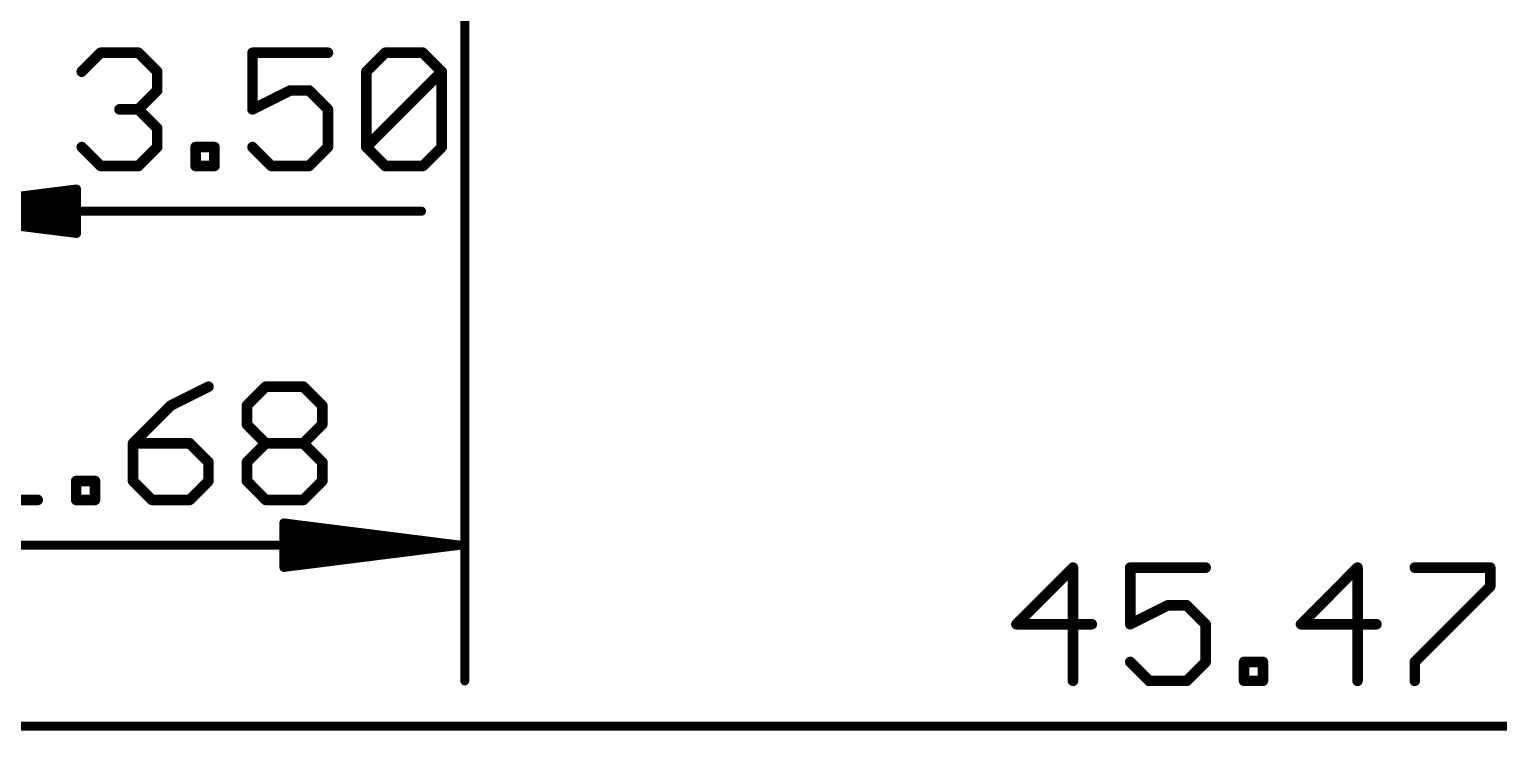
# Model space of a CAD drawing. Extents: x -5.3 to 74.7, y -12.4 to 39.9.
# Drawn here: x 5.42 to 26.55, y -10.46 to -0.39 of the extents above; entities that cross this region are included whole.
import ezdxf

# ---------------------------------------------------------------- set-up
doc = ezdxf.new("R2010")
doc.units = 0
doc.layers.add('47', color=253, linetype='CONTINUOUS')

msp = doc.modelspace()

# ---------------------------------------------------------------- linework, layer by layer
at = {"layer": '47'}
for points, const_width in [([(11.684, 0), (11.684, -9.75)], 0.13), ([(6.1762, -0.9935), (6.4474, -0.7223)], 0.1524), ([(6.4474, -0.7223), (6.9897, -0.7223)], 0.1524), ([(6.9897, -0.7223), (7.2609, -0.9935)], 0.1524), ([(9.7166, -0.7223), (8.6319, -0.7223)], 0.1524), ([(8.6319, -0.7223), (8.6319, -1.5358)], 0.1524), ([(10.2691, -0.9935), (10.5403, -0.7223)], 0.1524), ([(10.5403, -0.7223), (11.0826, -0.7223)], 0.1524), ([(11.0826, -0.7223), (11.3537, -0.9935)], 0.1524), ([(7.2609, -0.9935), (7.2609, -1.2646)], 0.1524), ([(10.2691, -2.0781), (10.2691, -0.9935)], 0.1524), ([(10.2691, -2.0781), (11.3537, -0.9935)], 0.1524), ([(11.3537, -0.9935), (11.3537, -2.0781)], 0.1524), ([(7.2609, -1.2646), (6.9897, -1.5358)], 0.1524), ([(8.6319, -1.5358), (9.1743, -1.2646)], 0.1524), ([(9.1743, -1.2646), (9.4454, -1.2646)], 0.1524), ([(9.4454, -1.2646), (9.7166, -1.5358)], 0.1524), ([(6.9897, -1.5358), (6.7185, -1.5358)], 0.1524), ([(6.9897, -1.5358), (7.2609, -1.807)], 0.1524), ([(9.7166, -1.5358), (9.7166, -2.0781)], 0.1524), ([(7.2609, -1.807), (7.2609, -2.0781)], 0.1524), ([(6.4474, -2.3493), (6.1762, -2.0781)], 0.1524), ([(7.2609, -2.0781), (6.9897, -2.3493)], 0.1524), ([(7.8134, -2.3493), (7.8134, -2.0781)], 0.1524), ([(7.8134, -2.0781), (8.0845, -2.0781)], 0.1524), ([(8.0845, -2.0781), (8.0845, -2.3493)], 0.1524), ([(8.9031, -2.3493), (8.6319, -2.0781)], 0.1524), ([(9.7166, -2.0781), (9.4454, -2.3493)], 0.1524), ([(10.5403, -2.3493), (10.2691, -2.0781)], 0.1524), ([(11.3537, -2.0781), (11.0826, -2.3493)], 0.1524), ([(6.9897, -2.3493), (6.4474, -2.3493)], 0.1524), ([(8.0845, -2.3493), (7.8134, -2.3493)], 0.1524), ([(9.4454, -2.3493), (8.9031, -2.3493)], 0.1524), ([(11.0826, -2.3493), (10.5403, -2.3493)], 0.1524), ([(3.565, -3), (6.1, -2.6808)], 0.13), ([(3.565, -3), (6.1, -2.74)], 0.13), ([(6.1, -2.6808), (6.1, -3.3192)], 0.13), ([(3.565, -3), (6.1, -2.87)], 0.13), ([(3.565, -3), (11.0628, -3)], 0.13), ([(6.1, -3.3192), (3.565, -3)], 0.13), ([(6.1, -3.13), (3.565, -3)], 0.13), ([(6.1, -3.26), (3.565, -3)], 0.13), ([(7.9985, -5.5223), (7.4561, -5.7935)], 0.1524), ([(8.551, -5.7935), (8.8221, -5.5223)], 0.1524), ([(8.8221, -5.5223), (9.3645, -5.5223)], 0.1524), ([(9.3645, -5.5223), (9.6356, -5.7935)], 0.1524), ([(7.4561, -5.7935), (6.9138, -6.3358)], 0.1524), ([(8.551, -6.0646), (8.551, -5.7935)], 0.1524), ([(9.6356, -5.7935), (9.6356, -6.0646)], 0.1524), ([(8.8221, -6.3358), (8.551, -6.0646)], 0.1524), ([(9.6356, -6.0646), (9.3645, -6.3358)], 0.1524), ([(6.9138, -6.3358), (6.9138, -6.8781)], 0.1524), ([(7.7273, -6.3358), (6.9138, -6.3358)], 0.1524), ([(7.9985, -6.607), (7.7273, -6.3358)], 0.1524), ([(8.551, -6.607), (8.8221, -6.3358)], 0.1524), ([(8.8221, -6.3358), (9.3645, -6.3358)], 0.1524), ([(9.3645, -6.3358), (9.6356, -6.607)], 0.1524), ([(7.9985, -6.8781), (7.9985, -6.607)], 0.1524), ([(8.551, -6.8781), (8.551, -6.607)], 0.1524), ([(9.6356, -6.607), (9.6356, -6.8781)], 0.1524), ([(6.0952, -7.1493), (6.0952, -6.8781)], 0.1524), ([(6.0952, -6.8781), (6.3664, -6.8781)], 0.1524), ([(6.3664, -6.8781), (6.3664, -7.1493)], 0.1524), ([(6.9138, -6.8781), (7.185, -7.1493)], 0.1524), ([(7.7273, -7.1493), (7.9985, -6.8781)], 0.1524), ([(8.8221, -7.1493), (8.551, -6.8781)], 0.1524), ([(9.6356, -6.8781), (9.3645, -7.1493)], 0.1524), ([(4.4581, -7.1493), (5.5427, -7.1493)], 0.1524), ([(6.3664, -7.1493), (6.0952, -7.1493)], 0.1524), ([(7.185, -7.1493), (7.7273, -7.1493)], 0.1524), ([(9.3645, -7.1493), (8.8221, -7.1493)], 0.1524), ([(11.619, -7.8), (9.084, -7.4808)], 0.13), ([(9.084, -7.4808), (9.084, -8.1192)], 0.13), ([(11.619, -7.8), (9.084, -7.54)], 0.13), ([(11.619, -7.8), (9.084, -7.67)], 0.13), ([(0.065, -7.8), (11.619, -7.8)], 0.13), ([(9.084, -8.1192), (11.619, -7.8)], 0.13), ([(9.084, -7.93), (11.619, -7.8)], 0.13), ([(9.084, -8.06), (11.619, -7.8)], 0.13), ([(20.4317, -8.1223), (19.6182, -8.9358)], 0.1524), ([(20.4317, -9.7493), (20.4317, -8.1223)], 0.1524), ([(22.34, -8.1223), (21.2554, -8.1223)], 0.1524), ([(21.2554, -8.1223), (21.2554, -8.9358)], 0.1524), ([(24.5246, -8.1223), (23.7111, -8.9358)], 0.1524), ([(24.5246, -9.7493), (24.5246, -8.1223)], 0.1524), ([(25.3482, -8.1223), (26.4329, -8.1223)], 0.1524), ([(26.4329, -8.1223), (26.4329, -8.3935)], 0.1524), ([(26.4329, -8.3935), (25.3482, -9.4781)], 0.1524), ([(21.2554, -8.9358), (21.7977, -8.6646)], 0.1524), ([(21.7977, -8.6646), (22.0689, -8.6646)], 0.1524), ([(22.0689, -8.6646), (22.34, -8.9358)], 0.1524), ([(19.6182, -8.9358), (20.7029, -8.9358)], 0.1524), ([(22.34, -8.9358), (22.34, -9.4781)], 0.1524), ([(23.7111, -8.9358), (24.7958, -8.9358)], 0.1524), ([(21.5265, -9.7493), (21.2554, -9.4781)], 0.1524), ([(22.34, -9.4781), (22.0689, -9.7493)], 0.1524), ([(22.8925, -9.7493), (22.8925, -9.4781)], 0.1524), ([(22.8925, -9.4781), (23.1637, -9.4781)], 0.1524), ([(23.1637, -9.4781), (23.1637, -9.7493)], 0.1524), ([(25.3482, -9.4781), (25.3482, -9.7493)], 0.1524), ([(22.0689, -9.7493), (21.5265, -9.7493)], 0.1524), ([(23.1637, -9.7493), (22.8925, -9.7493)], 0.1524), ([(0.065, -10.4), (45.401, -10.4)], 0.13)]:
    msp.add_lwpolyline(points, dxfattribs=dict(at, const_width=const_width))
for points, const_width in [([(6.4474, -0.6842, 1), (6.4474, -0.7604)], 0.0762), ([(6.4743, -0.7493, 1), (6.4204, -0.6954)], 0.0762), ([(7.0166, -0.6954, 1), (6.9628, -0.7493)], 0.0762), ([(6.9897, -0.7604, 1), (6.9897, -0.6842)], 0.0762), ([(8.6319, -0.6842, 1), (8.6319, -0.7604)], 0.0762), ([(8.67, -0.7223, 1), (8.5938, -0.7223)], 0.0762), ([(9.7166, -0.7604, 1), (9.7166, -0.6842)], 0.0762), ([(10.5403, -0.6842, 1), (10.5403, -0.7604)], 0.0762), ([(10.5672, -0.7493, 1), (10.5133, -0.6954)], 0.0762), ([(11.1095, -0.6954, 1), (11.0556, -0.7493)], 0.0762), ([(11.0826, -0.7604, 1), (11.0826, -0.6842)], 0.0762), ([(6.1493, -0.9665, 1), (6.2031, -1.0204)], 0.0762), ([(7.299, -0.9935, 1), (7.2228, -0.9935)], 0.0762), ([(7.2339, -1.0204, 1), (7.2878, -0.9665)], 0.0762), ([(10.2421, -0.9665, 1), (10.296, -1.0204)], 0.0762), ([(10.3072, -0.9935, 1), (10.231, -0.9935)], 0.0762), ([(11.3918, -0.9935, 1), (11.3156, -0.9935)], 0.0762), ([(11.3807, -1.0204, 1), (11.3268, -0.9665)], 0.0762), ([(11.3268, -1.0204, 1), (11.3807, -0.9665)], 0.0762), ([(7.2228, -1.2646, 1), (7.299, -1.2646)], 0.0762), ([(7.2878, -1.2916, 1), (7.2339, -1.2377)], 0.0762), ([(9.1743, -1.2265, 1), (9.1743, -1.3027)], 0.0762), ([(9.1913, -1.2987, 1), (9.1572, -1.2306)], 0.0762), ([(9.4724, -1.2377, 1), (9.4185, -1.2916)], 0.0762), ([(9.4454, -1.3027, 1), (9.4454, -1.2265)], 0.0762), ([(6.7185, -1.4977, 1), (6.7185, -1.5739)], 0.0762), ([(7.0166, -1.5089, 1), (6.9628, -1.5627)], 0.0762), ([(6.9628, -1.5089, 1), (7.0166, -1.5627)], 0.0762), ([(6.9897, -1.5739, 1), (6.9897, -1.4977)], 0.0762), ([(8.6149, -1.5017, 1), (8.649, -1.5699)], 0.0762), ([(9.7547, -1.5358, 1), (9.6785, -1.5358)], 0.0762), ([(9.6897, -1.5627, 1), (9.7435, -1.5089)], 0.0762), ([(8.5938, -1.5358, 1), (8.67, -1.5358)], 0.0762), ([(7.299, -1.807, 1), (7.2228, -1.807)], 0.0762), ([(7.2339, -1.8339, 1), (7.2878, -1.78)], 0.0762), ([(6.2031, -2.0512, 1), (6.1493, -2.1051)], 0.0762), ([(7.2228, -2.0781, 1), (7.299, -2.0781)], 0.0762), ([(7.2878, -2.1051, 1), (7.2339, -2.0512)], 0.0762), ([(7.8515, -2.0781, 1), (7.7753, -2.0781)], 0.0762), ([(7.8134, -2.04, 1), (7.8134, -2.1162)], 0.0762), ([(8.1226, -2.0781, 1), (8.0464, -2.0781)], 0.0762), ([(8.0845, -2.1162, 1), (8.0845, -2.04)], 0.0762), ([(8.6589, -2.0512, 1), (8.605, -2.1051)], 0.0762), ([(9.6785, -2.0781, 1), (9.7547, -2.0781)], 0.0762), ([(9.7435, -2.1051, 1), (9.6897, -2.0512)], 0.0762), ([(10.296, -2.0512, 1), (10.2421, -2.1051)], 0.0762), ([(10.2421, -2.0512, 1), (10.296, -2.1051)], 0.0762), ([(10.231, -2.0781, 1), (10.3072, -2.0781)], 0.0762), ([(11.3156, -2.0781, 1), (11.3918, -2.0781)], 0.0762), ([(11.3807, -2.1051, 1), (11.3268, -2.0512)], 0.0762), ([(6.4474, -2.3112, 1), (6.4474, -2.3874)], 0.0762), ([(6.4204, -2.3762, 1), (6.4743, -2.3224)], 0.0762), ([(6.9628, -2.3224, 1), (7.0166, -2.3762)], 0.0762), ([(6.9897, -2.3874, 1), (6.9897, -2.3112)], 0.0762), ([(7.8134, -2.3112, 1), (7.8134, -2.3874)], 0.0762), ([(7.7753, -2.3493, 1), (7.8515, -2.3493)], 0.0762), ([(8.0464, -2.3493, 1), (8.1226, -2.3493)], 0.0762), ([(8.0845, -2.3874, 1), (8.0845, -2.3112)], 0.0762), ([(8.9031, -2.3112, 1), (8.9031, -2.3874)], 0.0762), ([(8.8762, -2.3762, 1), (8.93, -2.3224)], 0.0762), ([(9.4185, -2.3224, 1), (9.4724, -2.3762)], 0.0762), ([(9.4454, -2.3874, 1), (9.4454, -2.3112)], 0.0762), ([(10.5403, -2.3112, 1), (10.5403, -2.3874)], 0.0762), ([(10.5133, -2.3762, 1), (10.5672, -2.3224)], 0.0762), ([(11.0556, -2.3224, 1), (11.1095, -2.3762)], 0.0762), ([(11.0826, -2.3874, 1), (11.0826, -2.3112)], 0.0762), ([(6.1325, -2.6808, 1), (6.0675, -2.6808)], 0.065), ([(6.1041, -2.713, 1), (6.0959, -2.6485)], 0.065), ([(6.1033, -2.7723, 1), (6.0967, -2.7077)], 0.065), ([(6.1017, -2.9025, 1), (6.0983, -2.8375)], 0.065), ([(11.0628, -3.0325, 1), (11.0628, -2.9675)], 0.065), ([(6.0983, -3.1625, 1), (6.1017, -3.0975)], 0.065), ([(6.0675, -3.3192, 1), (6.1325, -3.3192)], 0.065), ([(6.0959, -3.3515, 1), (6.1041, -3.287)], 0.065), ([(6.0967, -3.2923, 1), (6.1033, -3.2277)], 0.065), ([(8.0155, -5.5564, 1), (7.9814, -5.4882)], 0.0762), ([(8.8221, -5.4842, 1), (8.8221, -5.5604)], 0.0762), ([(8.8491, -5.5493, 1), (8.7952, -5.4954)], 0.0762), ([(9.3914, -5.4954, 1), (9.3375, -5.5493)], 0.0762), ([(9.3645, -5.5604, 1), (9.3645, -5.4842)], 0.0762), ([(7.4391, -5.7594, 1), (7.4732, -5.8276)], 0.0762), ([(7.4831, -5.8204, 1), (7.4292, -5.7665)], 0.0762), ([(8.524, -5.7665, 1), (8.5779, -5.8204)], 0.0762), ([(8.5891, -5.7935, 1), (8.5129, -5.7935)], 0.0762), ([(9.6737, -5.7935, 1), (9.5975, -5.7935)], 0.0762), ([(9.6087, -5.8204, 1), (9.6626, -5.7665)], 0.0762), ([(8.5779, -6.0377, 1), (8.524, -6.0916)], 0.0762), ([(8.5129, -6.0646, 1), (8.5891, -6.0646)], 0.0762), ([(9.5975, -6.0646, 1), (9.6737, -6.0646)], 0.0762), ([(9.6626, -6.0916, 1), (9.6087, -6.0377)], 0.0762), ([(6.9519, -6.3358, 1), (6.8757, -6.3358)], 0.0762), ([(6.9138, -6.2977, 1), (6.9138, -6.3739)], 0.0762), ([(6.8869, -6.3089, 1), (6.9408, -6.3627)], 0.0762), ([(7.7542, -6.3089, 1), (7.7004, -6.3627)], 0.0762), ([(7.7273, -6.3739, 1), (7.7273, -6.2977)], 0.0762), ([(8.8221, -6.2977, 1), (8.8221, -6.3739)], 0.0762), ([(8.8491, -6.3627, 1), (8.7952, -6.3089)], 0.0762), ([(8.7952, -6.3627, 1), (8.8491, -6.3089)], 0.0762), ([(9.3914, -6.3089, 1), (9.3375, -6.3627)], 0.0762), ([(9.3375, -6.3089, 1), (9.3914, -6.3627)], 0.0762), ([(9.3645, -6.3739, 1), (9.3645, -6.2977)], 0.0762), ([(8.0366, -6.607, 1), (7.9604, -6.607)], 0.0762), ([(7.9715, -6.6339, 1), (8.0254, -6.58)], 0.0762), ([(8.524, -6.58, 1), (8.5779, -6.6339)], 0.0762), ([(8.5891, -6.607, 1), (8.5129, -6.607)], 0.0762), ([(9.6737, -6.607, 1), (9.5975, -6.607)], 0.0762), ([(9.6087, -6.6339, 1), (9.6626, -6.58)], 0.0762), ([(6.1333, -6.8781, 1), (6.0571, -6.8781)], 0.0762), ([(6.0952, -6.84, 1), (6.0952, -6.9162)], 0.0762), ([(6.4045, -6.8781, 1), (6.3283, -6.8781)], 0.0762), ([(6.3664, -6.9162, 1), (6.3664, -6.84)], 0.0762), ([(6.9408, -6.8512, 1), (6.8869, -6.9051)], 0.0762), ([(6.8757, -6.8781, 1), (6.9519, -6.8781)], 0.0762), ([(7.9604, -6.8781, 1), (8.0366, -6.8781)], 0.0762), ([(8.0254, -6.9051, 1), (7.9715, -6.8512)], 0.0762), ([(8.5779, -6.8512, 1), (8.524, -6.9051)], 0.0762), ([(8.5129, -6.8781, 1), (8.5891, -6.8781)], 0.0762), ([(9.5975, -6.8781, 1), (9.6737, -6.8781)], 0.0762), ([(9.6626, -6.9051, 1), (9.6087, -6.8512)], 0.0762), ([(5.5427, -7.1874, 1), (5.5427, -7.1112)], 0.0762), ([(6.0952, -7.1112, 1), (6.0952, -7.1874)], 0.0762), ([(6.0571, -7.1493, 1), (6.1333, -7.1493)], 0.0762), ([(6.3283, -7.1493, 1), (6.4045, -7.1493)], 0.0762), ([(6.3664, -7.1874, 1), (6.3664, -7.1112)], 0.0762), ([(7.185, -7.1112, 1), (7.185, -7.1874)], 0.0762), ([(7.158, -7.1762, 1), (7.2119, -7.1224)], 0.0762), ([(7.7004, -7.1224, 1), (7.7542, -7.1762)], 0.0762), ([(7.7273, -7.1874, 1), (7.7273, -7.1112)], 0.0762), ([(8.8221, -7.1112, 1), (8.8221, -7.1874)], 0.0762), ([(8.7952, -7.1762, 1), (8.8491, -7.1224)], 0.0762), ([(9.3375, -7.1224, 1), (9.3914, -7.1762)], 0.0762), ([(9.3645, -7.1874, 1), (9.3645, -7.1112)], 0.0762), ([(9.0881, -7.4485, 1), (9.0799, -7.513)], 0.065), ([(9.1165, -7.4808, 1), (9.0515, -7.4808)], 0.065), ([(9.0873, -7.5077, 1), (9.0807, -7.5723)], 0.065), ([(9.0857, -7.6375, 1), (9.0823, -7.7025)], 0.065), ([(11.6231, -7.8322, 1), (11.6149, -7.7678)], 0.065), ([(11.6149, -7.8322, 1), (11.6231, -7.7678)], 0.065), ([(11.6223, -7.8323, 1), (11.6157, -7.7677)], 0.065), ([(11.6157, -7.8323, 1), (11.6223, -7.7677)], 0.065), ([(11.6173, -7.8325, 1), (11.6207, -7.7675)], 0.065), ([(11.6207, -7.8325, 1), (11.6173, -7.7675)], 0.065), ([(11.619, -7.8325, 1), (11.619, -7.7675)], 0.065), ([(9.0823, -7.8975, 1), (9.0857, -7.9625)], 0.065), ([(9.0807, -8.0277, 1), (9.0873, -8.0923)], 0.065), ([(9.0799, -8.087, 1), (9.0881, -8.1515)], 0.065), ([(9.0515, -8.1192, 1), (9.1165, -8.1192)], 0.065), ([(20.4698, -8.1223, 1), (20.3936, -8.1223)], 0.0762), ([(20.4586, -8.1493, 1), (20.4048, -8.0954)], 0.0762), ([(21.2554, -8.0842, 1), (21.2554, -8.1604)], 0.0762), ([(21.2935, -8.1223, 1), (21.2173, -8.1223)], 0.0762), ([(22.34, -8.1604, 1), (22.34, -8.0842)], 0.0762), ([(24.5627, -8.1223, 1), (24.4865, -8.1223)], 0.0762), ([(24.5515, -8.1493, 1), (24.4976, -8.0954)], 0.0762), ([(25.3482, -8.0842, 1), (25.3482, -8.1604)], 0.0762), ([(26.471, -8.1223, 1), (26.3948, -8.1223)], 0.0762), ([(26.4329, -8.1604, 1), (26.4329, -8.0842)], 0.0762), ([(26.3948, -8.3935, 1), (26.471, -8.3935)], 0.0762), ([(26.4598, -8.4204, 1), (26.406, -8.3665)], 0.0762), ([(21.7977, -8.6265, 1), (21.7977, -8.7027)], 0.0762), ([(21.8147, -8.6987, 1), (21.7806, -8.6306)], 0.0762), ([(22.0958, -8.6377, 1), (22.0419, -8.6916)], 0.0762), ([(22.0689, -8.7027, 1), (22.0689, -8.6265)], 0.0762), ([(19.6182, -8.8977, 1), (19.6182, -8.9739)], 0.0762), ([(19.5913, -8.9089, 1), (19.6451, -8.9627)], 0.0762), ([(20.7029, -8.9739, 1), (20.7029, -8.8977)], 0.0762), ([(21.2383, -8.9017, 1), (21.2724, -8.9699)], 0.0762), ([(22.3781, -8.9358, 1), (22.3019, -8.9358)], 0.0762), ([(22.3131, -8.9627, 1), (22.367, -8.9089)], 0.0762), ([(23.7111, -8.8977, 1), (23.7111, -8.9739)], 0.0762), ([(23.6841, -8.9089, 1), (23.738, -8.9627)], 0.0762), ([(24.7958, -8.9739, 1), (24.7958, -8.8977)], 0.0762), ([(21.2173, -8.9358, 1), (21.2935, -8.9358)], 0.0762), ([(21.2823, -9.4512, 1), (21.2284, -9.5051)], 0.0762), ([(22.3019, -9.4781, 1), (22.3781, -9.4781)], 0.0762), ([(22.367, -9.5051, 1), (22.3131, -9.4512)], 0.0762), ([(22.9306, -9.4781, 1), (22.8544, -9.4781)], 0.0762), ([(22.8925, -9.44, 1), (22.8925, -9.5162)], 0.0762), ([(23.2018, -9.4781, 1), (23.1256, -9.4781)], 0.0762), ([(23.1637, -9.5162, 1), (23.1637, -9.44)], 0.0762), ([(25.3863, -9.4781, 1), (25.3101, -9.4781)], 0.0762), ([(25.3213, -9.4512, 1), (25.3752, -9.5051)], 0.0762), ([(11.6515, -9.75, 1), (11.7165, -9.75)], 0.065), ([(20.3936, -9.7493, 1), (20.4698, -9.7493)], 0.0762), ([(21.5265, -9.7112, 1), (21.5265, -9.7874)], 0.0762), ([(21.4996, -9.7762, 1), (21.5535, -9.7224)], 0.0762), ([(22.0419, -9.7224, 1), (22.0958, -9.7762)], 0.0762), ([(22.0689, -9.7874, 1), (22.0689, -9.7112)], 0.0762), ([(22.8925, -9.7112, 1), (22.8925, -9.7874)], 0.0762), ([(22.8544, -9.7493, 1), (22.9306, -9.7493)], 0.0762), ([(23.1256, -9.7493, 1), (23.2018, -9.7493)], 0.0762), ([(23.1637, -9.7874, 1), (23.1637, -9.7112)], 0.0762), ([(24.4865, -9.7493, 1), (24.5627, -9.7493)], 0.0762), ([(25.3101, -9.7493, 1), (25.3863, -9.7493)], 0.0762)]:
    msp.add_lwpolyline(points, format="xyb", dxfattribs=dict(at, const_width=const_width))

doc.saveas('drawing.dxf')
